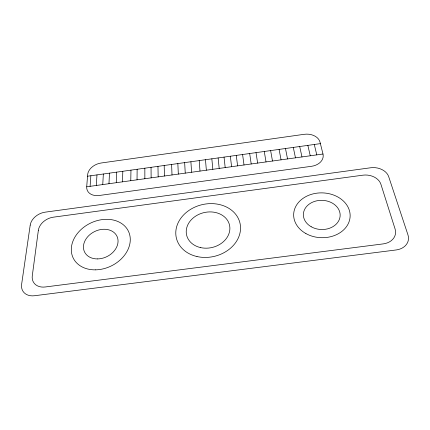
<?xml version="1.0" encoding="UTF-8"?>
<svg xmlns="http://www.w3.org/2000/svg" width="430" height="430" viewBox="0 0 430 430"><rect width="100%" height="100%" fill="white"/><g stroke="black" fill="none" stroke-linecap="round" stroke-linejoin="round"><path stroke-width="0.64" d="M137.036 179.815L137.138 169.275M130.774 180.686L130.967 170.14M122.496 181.836L122.808 171.285M116.261 182.702L116.659 172.145M108.973 183.712L109.473 173.15M102.759 184.572L103.345 174.005M96.298 185.47L96.976 174.897M90.096 186.33L90.864 175.752M86.709 186.797L87.639 174.709A13.432 9.621 -21.2 0 1 101.195 162.997L304.139 134.316A13.819 10.051 -2.3 0 1 320.022 142.142L322.989 154.021A14.061 10.39 -1.7 0 1 311.487 166.302L99.26 195.483A13.669 9.928 -21.9 0 1 86.709 186.797L322.989 154.021M87.526 176.219L320.393 143.625M314.287 144.48L316.786 154.881M307.853 145.378L310.261 155.784M299.694 146.523L301.978 156.934M293.287 147.42L295.474 157.837M285.472 148.511L287.541 158.939M279.081 149.409L281.059 159.836M270.631 150.591L272.486 161.024M264.267 151.478L266.025 161.922M256.011 152.634L257.645 163.083M249.669 153.526L251.206 163.975M242.584 154.515L244.02 164.975M236.263 155.402L237.602 165.867M230.34 156.23L231.593 166.7M224.035 157.111L225.196 167.587M218.128 157.939L219.203 168.415M211.845 158.821L212.823 169.302M205.47 159.713L206.357 170.199M199.203 160.589L199.998 171.081M190.909 161.75L191.587 172.247M184.658 162.626L185.244 173.129M177.843 163.577L178.332 174.091M171.613 164.448L172.011 174.967M164.179 165.491L164.464 176.01M157.966 166.362L158.165 176.886M151.037 167.329L151.134 177.859M144.846 168.2L144.856 178.735M38.361 230.303L32.277 275.829A15.528 11.777 -32.2 0 0 45.215 286.977L383.227 243.891A16.179 12.701 9.2 0 0 395.1 229.029L380.91 184.282A15.147 11.395 4.8 0 0 362.85 175.182L53.363 217.172A14.529 10.637 -27.9 0 0 38.361 230.303M30.207 225.11L21.618 284.354A15.738 11.884 -33.5 0 0 34.475 295.738L396.137 249.959A16.448 12.884 10.8 0 0 407.952 234.855L388.698 176.682A15.082 11.201 5 0 0 370.638 167.77L45.177 212.162A14.421 10.427 -28 0 0 30.207 225.11M97.4 258.919A18.017 13.97 -26 0 0 117.132 236.602A18.017 13.97 -26 0 0 87.715 236.736A18.017 13.97 -26 0 0 97.4 258.919M196.983 256.538A32.675 26.563 -13.2 0 0 240.069 223.503A32.675 26.563 -13.2 0 0 187.421 211.533A32.675 26.563 -13.2 0 0 196.983 256.538M311.196 226.75A18.404 14.598 1.9 0 0 340.092 216.451A18.404 14.598 1.9 0 0 314.013 201.595A18.404 14.598 1.9 0 0 311.196 226.75M95.444 269.852A30.691 23.8 -26 0 0 128.575 231.56A30.691 23.8 -26 0 0 78.346 232.334A30.691 23.8 -26 0 0 95.444 269.852M200.289 247.529A22.032 17.904 -13.2 0 0 229.609 225.508A22.032 17.904 -13.2 0 0 194.258 217.107A22.032 17.904 -13.2 0 0 200.289 247.529M305.891 233.554A28.251 22.414 2 0 0 350.058 217.419A28.251 22.414 2 0 0 309.756 194.892A28.251 22.414 2 0 0 305.891 233.554"/></g></svg>
